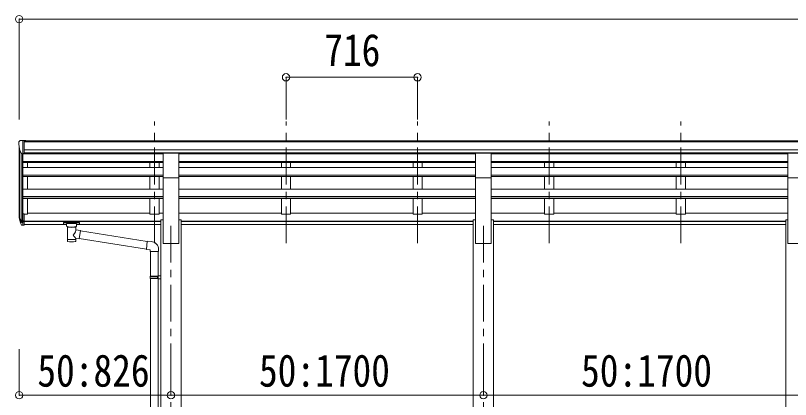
# Model space of a CAD drawing. Units: millimetres at full size, sheet at 1:40; details may follow other scales. Extents: x -11181 to 11305, y -7804 to 7716.
# Drawn here: x 3540 to 7757, y -2048 to 43 of the extents above; entities that cross this region are included whole.
import ezdxf
from ezdxf.enums import TextEntityAlignment as Align

# ---------------------------------------------------------------- set-up
doc = ezdxf.new("R2010")
doc.units = ezdxf.units.MM
doc.header["$LTSCALE"] = 40
doc.header["$PDMODE"] = 32
doc.header["$PDSIZE"] = 40
doc.linetypes.add('CHAIN1', pattern=[8, 5, -1, 1, -1])
doc.layers.add('0-6_OTH_LINE', color=7, linetype='Continuous', lineweight=9)
doc.layers.add('0-A_寸法', color=6, linetype='Continuous', lineweight=9)
doc.styles.add('ＭＳ ゴシック', font='')
doc.styles.get('ＭＳ ゴシック').set_extended_font_data('MS Gothic')

msp = doc.modelspace()

# ---------------------------------------------------------------- linework, layer by layer
at = {"layer": '0-6_OTH_LINE', "color": 6}
for p, q in [((3559.5, 22.74), (3559.5, -522.88)), ((3559.5, 22.74), (8611.5, 22.74)), ((5011.5, -293.88), (5011.5, -522.88)), ((5727.5, -293.88), (5727.5, -522.88)), ((3559.5, -2025.05), (3559.5, -1775.05)), ((4385.5, -2025.05), (4385.5, -1775.05)), ((6085.5, -2025.05), (6085.5, -1775.05)), ((4385.5, -2025.05), (3559.5, -2025.05)), ((7285.5, -2025.05), (4385.5, -2025.05)), ((8611.5, -2025.05), (7285.5, -2025.05))]:
    msp.add_line(p, q, dxfattribs=at)
at = {"layer": '0-6_OTH_LINE', "color": 5, "linetype": 'CHAIN1'}
for p, q in [((4295.5, -1196.78), (4295.5, -534.25)), ((5011.5, -1196.78), (5011.5, -534.25)), ((5727.5, -1196.78), (5727.5, -534.25)), ((6443.5, -1196.78), (6443.5, -534.25)), ((7159.5, -1196.78), (7159.5, -534.25)), ((4385.5, -1102.98), (4385.5, -4349.12)), ((6085.5, -1102.98), (6085.5, -4349.12))]:
    msp.add_line(p, q, dxfattribs=at)
at = {"layer": '0-6_OTH_LINE'}
for p, q in [((3557.5, -646.63), (3557.5, -647.26)), ((3564.41, -637.82), (3560.34, -643.63)), ((3567.5, -637.26), (3565.16, -637.4)), ((3567.5, -637.26), (3586, -637.26)), ((3579.5, -710.24), (3579.5, -637.26)), ((3586, -637.26), (3596, -637.34)), ((3586, -709.24), (3586, -637.26)), ((3596, -639.45), (3596, -637.34)), ((3571.87, -708.43), (3562.6, -692.36)), ((3579.5, -710.24), (3574.29, -709.92)), ((3586, -709.24), (3579.5, -709.24)), ((4343, -707.12), (4428, -707.12)), ((4343, -841.28), (4343, -707.12)), ((4428, -841.28), (4428, -707.12)), ((6043, -707.12), (6128, -707.12)), ((6043, -841.28), (6043, -707.12)), ((6128, -841.28), (6128, -707.12)), ((7743, -707.12), (7828, -707.12)), ((7743, -841.28), (7743, -707.12)), ((4343, -841.28), (4428, -841.28)), ((6043, -841.28), (6128, -841.28)), ((7743, -841.28), (7828, -841.28)), ((3579.5, -1037.69), (3579.5, -1099.57)), ((3586, -1037.69), (3579.5, -1037.69)), ((3586, -1037.69), (3586, -1098.75)), ((3561.89, -1063.73), (3572.05, -1082.9)), ((3573.06, -1081.65), (3563.31, -1063.23)), ((3564.48, -1080.58), (3572.05, -1098.07)), ((3579.5, -1082.4), (3574.36, -1082.4)), ((3579.5, -1084.4), (3574.65, -1084.4)), ((3586, -1076), (3579.5, -1076)), ((3586, -1081.4), (3579.5, -1081.4)), ((3801, -1084.46), (3801, -1095.22)), ((3801, -1084.65), (3801, -1086.19)), ((3803, -1083.8), (3886, -1083.8)), ((3803, -1085.97), (3886, -1085.97)), ((3803, -1095.88), (3817.5, -1095.88)), ((3817.5, -1102.69), (3817.5, -1092.42)), ((3871.5, -1102.69), (3871.5, -1092.42)), ((3871.5, -1095.88), (3886, -1095.88)), ((3888, -1084.46), (3888, -1095.22)), ((3579.5, -1099.57), (3574.65, -1099.57)), ((3586, -1098.75), (3579.5, -1098.75)), ((3821.6, -1107.19), (3821.58, -1187.48)), ((3867.4, -1124.76), (3867.4, -1107.18)), ((3892.62, -1128.67), (3867.4, -1124.76)), ((3892.62, -1128.67), (3885.6, -1173.93)), ((4256.43, -1187.18), (3892.31, -1130.69)), ((3867.41, -1187.48), (3867.4, -1170.86)), ((3867.4, -1171.11), (3885.6, -1173.93)), ((4252.76, -1229.11), (3885.87, -1172.19)), ((4277.42, -1187.3), (4256.58, -1185.48)), ((4272.5, -1243.04), (4318.5, -1243.04)), ((4274.5, -1243.04), (4274.5, -1377.04)), ((4316.5, -1243.04), (4316.5, -1374.48)), ((4318.5, -1243.04), (4318.5, -1232.13)), ((4272.5, -1379.04), (4273.5, -1377.04)), ((4272.5, -1379.04), (4316.5, -1379.04)), ((4272.5, -1379.04), (4272.5, -1387.04)), ((4272.5, -1387.04), (4316.5, -1387.04)), ((4272.5, -1387.04), (4273.5, -1389.04)), ((4273.5, -1377.04), (4316.5, -1377.04)), ((4273.5, -1389.04), (4316.5, -1389.04)), ((4274.5, -1389.04), (4274.5, -2483.23)), ((4312.02, -1379.04), (4311.59, -1377.04)), ((4314.5, -1374.54), (4330.5, -1374.07)), ((4314.5, -1376.54), (4314.5, -1374.54)), ((4314.5, -1376.54), (4316.5, -1376.54)), ((4314.5, -1391.54), (4314.5, -1389.54)), ((4314.5, -1391.54), (4330.5, -1392.01)), ((4316.5, -1391.6), (4316.5, -2480.67)), ((4330.5, -1374.07), (4330.5, -1392.01))]:
    msp.add_line(p, q, dxfattribs=at)
at = {"layer": '0-6_OTH_LINE', "color": 4}
for p, q in [((3586, -639.45), (8585, -639.45)), ((3586, -644.8), (8585, -644.8)), ((3559.5, -1039.86), (3559.5, -675.61)), ((3563.78, -694.41), (3563.78, -1064.12)), ((3573.5, -709.77), (3573.5, -1082.12)), ((3579.5, -710.24), (3579.5, -1037.69)), ((3579.5, -710.88), (4343, -710.88)), ((3586, -688.32), (8585, -688.32)), ((3586, -705.99), (8585, -705.99)), ((4343, -708.37), (3586, -708.37)), ((4270.5, -708.37), (4270.5, -710.88)), ((4320.5, -708.37), (4320.5, -710.88)), ((4428, -708.37), (6043, -708.37)), ((4428, -710.88), (6043, -710.88)), ((4986.5, -708.37), (4986.5, -710.88)), ((5036.5, -708.37), (5036.5, -710.88)), ((5702.5, -708.37), (5702.5, -710.88)), ((5752.5, -708.37), (5752.5, -710.88)), ((6128, -708.37), (7743, -708.37)), ((6128, -710.88), (7743, -710.88)), ((6418.5, -708.37), (6418.5, -710.88)), ((6468.5, -708.37), (6468.5, -710.88)), ((7134.5, -708.37), (7134.5, -710.88)), ((7184.5, -708.37), (7184.5, -710.88)), ((3579.5, -752.91), (4343, -752.91)), ((3579.5, -754.61), (4343, -754.61)), ((3579.5, -758.19), (4343, -758.19)), ((3604.5, -785.3), (3604.5, -758.19)), ((4270.5, -758.19), (4270.5, -785.3)), ((4320.5, -758.19), (4320.5, -785.3)), ((4428, -752.91), (6043, -752.91)), ((4428, -754.61), (6043, -754.61)), ((4428, -758.19), (6043, -758.19)), ((4986.5, -758.19), (4986.5, -785.3)), ((5036.5, -758.19), (5036.5, -785.3)), ((5702.5, -758.19), (5702.5, -785.3)), ((5752.5, -758.19), (5752.5, -785.3)), ((6128, -752.91), (7743, -752.91)), ((6128, -754.61), (7743, -754.61)), ((6128, -758.19), (7743, -758.19)), ((6418.5, -758.19), (6418.5, -785.3)), ((6468.5, -758.19), (6468.5, -785.3)), ((7134.5, -758.19), (7134.5, -785.3)), ((7184.5, -758.19), (7184.5, -785.3)), ((3579.5, -785.3), (4343, -785.3)), ((4428, -785.3), (6043, -785.3)), ((6128, -785.3), (7743, -785.3)), ((3579.5, -825.92), (4343, -825.92)), ((3579.5, -827.6), (4343, -827.6)), ((3579.5, -834.39), (4343, -834.39)), ((3604.5, -903.78), (3604.5, -834.39)), ((4270.5, -834.39), (4270.5, -903.78)), ((4320.5, -834.39), (4320.5, -903.78)), ((4343, -1199.12), (4343, -841.12)), ((4428, -825.92), (6043, -825.92)), ((4428, -827.6), (6043, -827.6)), ((4428, -834.39), (6043, -834.39)), ((4428, -1199.12), (4428, -841.12)), ((4986.5, -834.39), (4986.5, -903.78)), ((5036.5, -834.39), (5036.5, -903.78)), ((5702.5, -834.39), (5702.5, -903.78)), ((5752.5, -834.39), (5752.5, -903.78)), ((6043, -1199.12), (6043, -841.12)), ((6128, -825.92), (7743, -825.92)), ((6128, -827.6), (7743, -827.6)), ((6128, -834.39), (7743, -834.39)), ((6128, -1199.12), (6128, -841.12)), ((6418.5, -834.39), (6418.5, -903.78)), ((6468.5, -834.39), (6468.5, -903.78)), ((7134.5, -834.39), (7134.5, -903.78)), ((7184.5, -834.39), (7184.5, -903.78)), ((7743, -1199.12), (7743, -841.12)), ((3579.5, -903.78), (4343, -903.78)), ((4428, -903.78), (6043, -903.78)), ((6128, -903.78), (7743, -903.78)), ((3579.5, -942.92), (4343, -942.92)), ((3579.5, -944.59), (4343, -944.59)), ((3579.5, -954.23), (4343, -954.23)), ((3604.5, -1038.51), (3604.5, -954.23)), ((4270.5, -954.23), (4270.5, -1038.51)), ((4428, -942.92), (6043, -942.92)), ((4428, -944.59), (6043, -944.59)), ((4428, -954.23), (6043, -954.23)), ((4986.5, -954.23), (4986.5, -1038.51)), ((5702.5, -954.23), (5702.5, -1038.51)), ((6128, -942.92), (7743, -942.92)), ((6128, -944.59), (7743, -944.59)), ((6128, -954.23), (7743, -954.23)), ((6418.5, -954.23), (6418.5, -1038.51)), ((7134.5, -954.23), (7134.5, -1038.51)), ((3586, -1038.51), (3604.5, -1038.51)), ((3604.5, -1033.29), (4270.5, -1033.29)), ((4320.5, -1033.29), (4343, -1033.29)), ((4428, -1033.29), (4986.5, -1033.29)), ((5036.5, -1033.29), (5702.5, -1033.29)), ((5752.5, -1033.29), (6043, -1033.29)), ((6128, -1033.71), (6418.5, -1033.71)), ((6468.5, -1033.29), (7134.5, -1033.29)), ((7184.5, -1033.29), (7743, -1033.29)), ((3586, -1077.6), (4330.5, -1077.6)), ((3586, -1078.98), (4330.5, -1078.98)), ((3586, -1096.16), (3817.5, -1096.16)), ((3871.5, -1096.16), (4330.5, -1096.16)), ((4330.5, -1069.12), (4343, -1069.12)), ((4330.5, -1069.12), (4330.5, -4199.12)), ((4428, -1069.12), (4440.5, -1069.12)), ((4440.5, -1069.12), (4440.5, -4199.12)), ((4440.5, -1077.6), (6030.5, -1077.6)), ((4440.5, -1078.98), (6030.5, -1078.98)), ((4440.5, -1096.16), (6030.5, -1096.16)), ((6030.5, -1069.12), (6043, -1069.12)), ((6030.5, -1069.12), (6030.5, -4199.12)), ((6128, -1069.12), (6140.5, -1069.12)), ((6140.5, -1069.12), (6140.5, -4199.12)), ((6140.5, -1077.6), (7730.5, -1077.6)), ((6140.5, -1078.98), (7730.5, -1078.98)), ((6140.5, -1096.16), (7730.5, -1096.16)), ((7730.5, -1069.12), (7743, -1069.12)), ((7730.5, -1069.12), (7730.5, -4199.12)), ((4343, -1199.12), (4428, -1199.12)), ((6043, -1199.12), (6128, -1199.12)), ((7743, -1199.12), (7828, -1199.12))]:
    msp.add_line(p, q, dxfattribs=at)
for points in [[(4320.5, -954.23), (4320.5, -1038.51), (4270.5, -1038.51)], [(5036.5, -954.23), (5036.5, -1038.51), (4986.5, -1038.51)], [(5752.5, -954.23), (5752.5, -1038.51), (5702.5, -1038.51)], [(6468.5, -954.23), (6468.5, -1038.51), (6418.5, -1038.51)], [(7184.5, -954.23), (7184.5, -1038.51), (7134.5, -1038.51)]]:
    msp.add_lwpolyline(points, dxfattribs=at)
at = {"layer": '0-6_OTH_LINE'}
for points in [[(3801, -1084.46), (3801.04, -1084.27), (3801.12, -1084.13), (3801.22, -1084.03), (3801.32, -1083.97), (3801.44, -1083.93), (3801.73, -1083.87), (3802.22, -1083.82), (3802.76, -1083.8), (3803, -1083.8)], [(3801, -1095.22), (3801.04, -1095.42), (3801.12, -1095.55), (3801.22, -1095.65), (3801.32, -1095.71), (3801.44, -1095.75), (3801.73, -1095.81), (3802.22, -1095.86), (3802.76, -1095.88), (3803, -1095.88)], [(3886, -1083.8), (3886.35, -1083.8), (3886.88, -1083.83), (3887.33, -1083.88), (3887.63, -1083.95), (3887.8, -1084.05), (3887.92, -1084.19), (3887.99, -1084.37), (3888, -1084.46)], [(3886, -1095.88), (3886.35, -1095.88), (3886.88, -1095.85), (3887.33, -1095.8), (3887.63, -1095.73), (3887.8, -1095.63), (3887.92, -1095.49), (3887.99, -1095.31), (3888, -1095.22)], [(3817.54, -1102.64), (3817.51, -1102.99), (3817.76, -1103.95), (3818.28, -1104.83), (3819.08, -1105.67), (3820.2, -1106.47), (3821.6, -1107.19)], [(3867.4, -1107.18), (3867.63, -1107.09), (3868.99, -1106.35), (3870.1, -1105.5), (3870.86, -1104.64), (3871.32, -1103.74), (3871.49, -1102.85)], [(4256.58, -1185.48), (4252.57, -1231.3), (4272.5, -1233.04), (4272.5, -1243.04)], [(4312.02, -1379.04), (4312.02, -1387.04), (4311.59, -1389.04)], [(4314.5, -1389.54), (4316.5, -1389.54), (4316.5, -1376.54)]]:
    msp.add_lwpolyline(points, dxfattribs=at)
for centre, radius, start, end in [((3560.5, -646.63), 3, 93, 180), ((3759.5, -647.26), 202, 180, 192.90261), ((3565.23, -638.4), 1, 93.5, 145), ((3574.47, -706.93), 3, 210, 266.5), ((3648.16, -1041.56), 89.07, 174.49576, 194.41188), ((3647.44, -1037.28), 88.05, 177.22392, 197.21071), ((3692.72, -1044.5), 133.22, 183.27987, 195.71302), ((3574.65, -1081.4), 3, 210, 270), ((3574.36, -1080.9), 1.5, 210, 270), ((3574.65, -1096.57), 3, 210, 270), ((4273.5, -1232.13), 45, 0, 85)]:
    msp.add_arc(centre, radius, start, end, dxfattribs=at)
for centre, major_axis, ratio, start_param, end_param in [((3803, -1086.19), (2, 0), 0.109601, 1.5707963, 3.1415927), ((3844.5, -1092.42), (27, 0), 0.122176, 6.2831853, 9.424778), ((3886, -1086.19), (2, 0), 0.109601, 0, 1.5707963), ((3844.51, -1107.65), (-22.91, 0.42), 0.072511, 0.0008029, 1.5715993), ((3844.51, -1109.27), (-22.91, 0.42), 0.072511, 0.0008029, 1.5715993), ((3844.48, -1107.65), (22.92, 0.42), 0.07247, 4.71158, 6.2823764), ((3844.48, -1109.27), (22.92, 0.42), 0.07247, 4.71158, 6.2823764), ((3844.5, -1151.31), (-22.81, -26.62), 0.234429, 1.6855472, 3.1268519), ((3855.5, -1102.69), (16, 0), 0.361356, 6.2636979, 6.2831853), ((3844.5, -1175.04), (22.91, 0), 0.122865, 3.1415927, 6.2831853), ((3847.05, -1148.66), (20.32, -22.25), 0.045535, 0.0389954, 1.3075346), ((3844.5, -1187.48), (22.92, 0), 0.101955, 3.1415499, 6.2833984)]:
    msp.add_ellipse(centre, major_axis=major_axis, ratio=ratio, start_param=start_param, end_param=end_param, dxfattribs=at)
at = {"layer": '0-6_OTH_LINE', "color": 6}
for p in [(3559.5, 22.74), (5011.5, -293.88), (5727.5, -293.88), (3559.5, -2025.05), (4385.5, -2025.05), (6085.5, -2025.05)]:
    msp.add_point(p, dxfattribs=at)
at = {"layer": '0-A_寸法'}
msp.add_line((5011.5, -293.88), (5727.5, -293.88), dxfattribs=at)

# ---------------------------------------------------------------- texts
at = {"layer": '0-6_OTH_LINE', "style": 'ＭＳ ゴシック', "width": 0.85}
for s, p in [('716', (5219.5, -285.88)), ('50:826', (3658.49, -2031.11)), ('50:1700', (4864.46, -2031.11)), ('50:1700', (6616.98, -2031.11))]:
    msp.add_text(s, height=176, dxfattribs=at).set_placement(p, align=Align.BOTTOM_LEFT)

doc.saveas('drawing.dxf')
